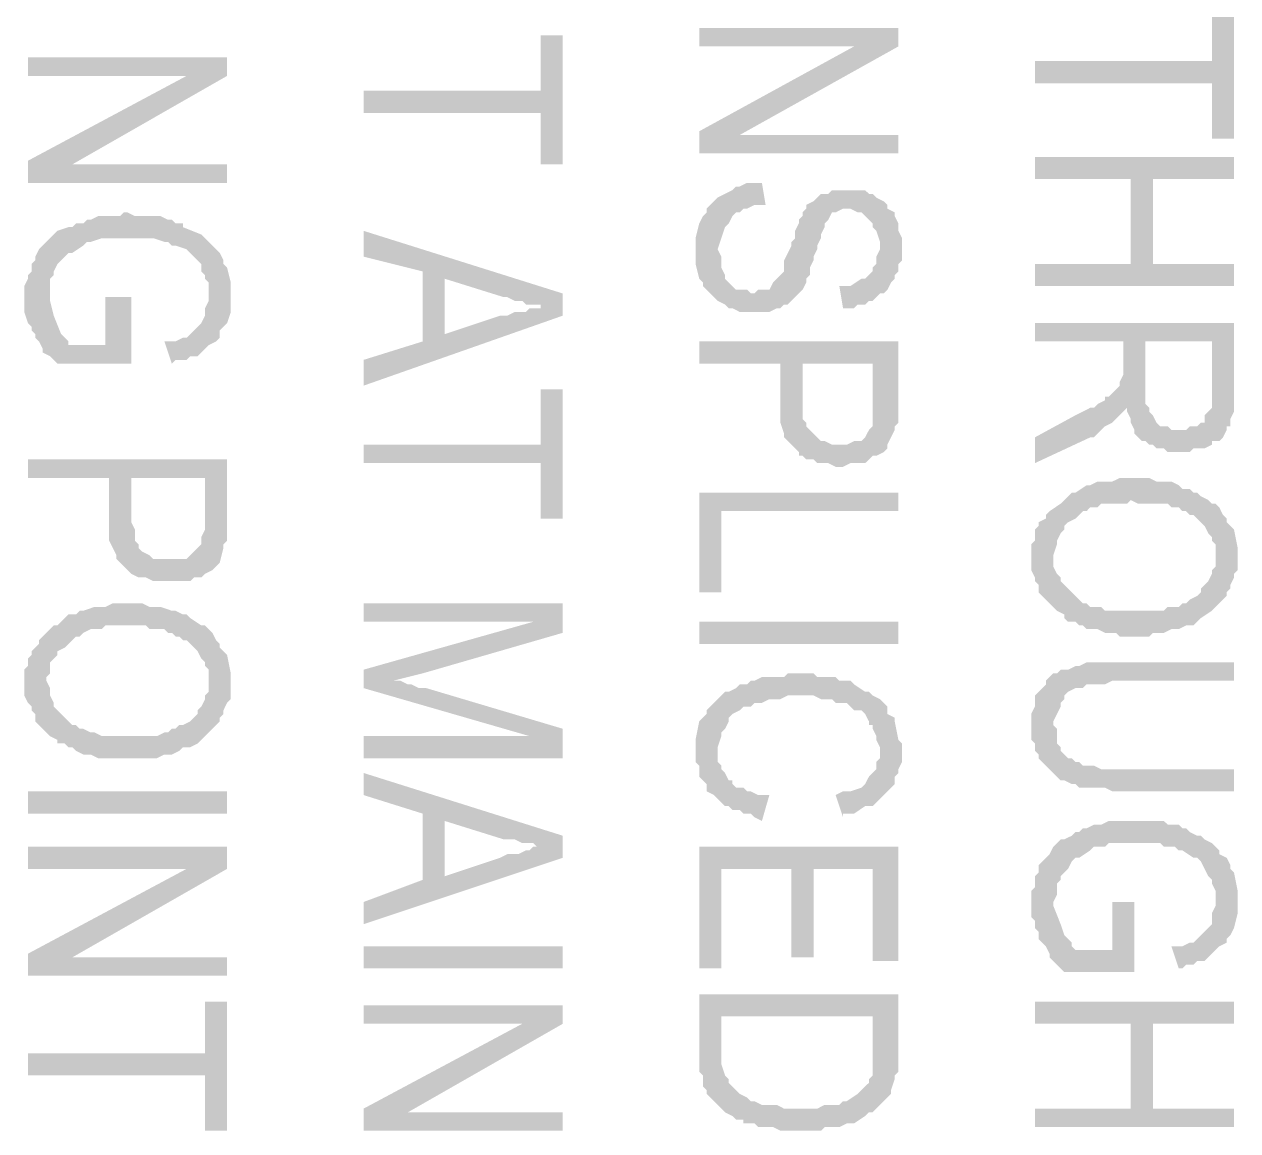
# Model space of a CAD drawing. Header units: inches. Extents: x -186 to 186, y -282 to 282.
# Drawn here: x -18.96 to -6.78, y -28.74 to -17.63 of the extents above; entities that cross this region are included whole.
import ezdxf

# ---------------------------------------------------------------- set-up
doc = ezdxf.new("R2010")
doc.units = ezdxf.units.IN
doc.header["$MEASUREMENT"] = 0
doc.layers.add('H', color=7, linetype='CONTINUOUS', lineweight=100)

msp = doc.modelspace()

# ---------------------------------------------------------------- hatches: boundary and pattern name
at = {"layer": 'H', "linetype": 'Continuous'}
for points in [[(-6.815, -18.778), (-6.815, -17.481), (-7.037, -17.481), (-7.037, -18), (-8.815, -18), (-8.815, -18.222), (-7.037, -18.222), (-7.037, -18.778)], [(-10.185, -17.852), (-10.185, -17.667), (-12.185, -17.667), (-12.185, -17.852), (-10.63, -17.852)], [(-13.556, -19.037), (-13.556, -17.741), (-13.778, -17.741), (-13.778, -18.296), (-15.556, -18.296), (-15.556, -18.519), (-13.778, -18.519), (-13.778, -19.037)], [(-10.185, -17.852), (-10.63, -17.852), (-12.185, -18.704), (-11.778, -18.741)], [(-16.926, -18.148), (-16.926, -17.963), (-18.926, -17.963), (-18.926, -18.148), (-17.333, -18.148)], [(-16.926, -18.148), (-17.333, -18.148), (-18.926, -19), (-18.481, -19.037)], [(-10.185, -18.926), (-10.185, -18.741), (-11.778, -18.741), (-12.185, -18.704), (-12.185, -18.926)], [(-16.926, -19.222), (-16.926, -19.037), (-18.481, -19.037), (-18.926, -19), (-18.926, -19.222)], [(-6.815, -19.185), (-6.815, -18.963), (-8.815, -18.963), (-8.815, -19.185), (-7.852, -19.185), (-7.852, -20.037), (-7.63, -19.185)], [(-11.519, -19.444), (-11.556, -19.222), (-11.667, -19.222), (-11.704, -19.222), (-11.778, -19.259), (-11.815, -19.259), (-11.852, -19.296), (-11.926, -19.333), (-12, -19.37), (-12, -19.889), (-11.926, -19.667), (-11.889, -19.63), (-11.852, -19.556), (-11.815, -19.519), (-11.778, -19.519), (-11.741, -19.481), (-11.704, -19.481), (-11.63, -19.444), (-11.593, -19.444)], [(-6.815, -20.259), (-6.815, -20.037), (-7.63, -20.037), (-7.63, -19.185), (-7.852, -20.037), (-8.815, -20.037), (-8.815, -20.259)], [(-10.148, -19.852), (-10.148, -19.778), (-10.185, -19.704), (-10.185, -19.63), (-10.222, -19.556), (-10.222, -19.519), (-10.296, -19.481), (-10.296, -19.444), (-10.333, -19.407), (-10.407, -19.37), (-10.444, -19.333), (-10.481, -19.333), (-10.519, -19.296), (-10.593, -19.296), (-10.667, -19.296), (-10.704, -19.296), (-10.741, -19.296), (-10.778, -19.296), (-10.852, -19.296), (-10.889, -19.333), (-10.963, -19.333), (-11, -19.37), (-11.037, -19.407), (-11.111, -19.444), (-11.111, -19.481), (-11.148, -19.519), (-11.148, -19.556), (-11.185, -19.593), (-11.185, -19.63), (-11.222, -19.704), (-11.222, -19.778), (-11.259, -19.815), (-11.259, -19.852), (-11.296, -19.926), (-11.333, -20), (-11.333, -20.037), (-11.333, -20.111), (-11.37, -20.148), (-11.407, -20.185), (-11.444, -20.222), (-11.481, -20.296), (-11.519, -20.296), (-11.593, -20.296), (-11.63, -20.333), (-11.667, -20.333), (-11.704, -20.296), (-11.778, -20.296), (-11.815, -20.296), (-11.852, -20.259), (-11.889, -20.222), (-11.926, -20.185), (-11.926, -20.148), (-11.963, -20.074), (-11.963, -20.037), (-11.963, -19.963), (-12, -19.889), (-12, -19.37), (-12.037, -19.407), (-12.074, -19.444), (-12.111, -19.481), (-12.111, -19.519), (-12.148, -19.556), (-12.185, -19.63), (-12.222, -19.778), (-12.222, -19.815), (-12.222, -19.889), (-12.222, -19.963), (-12.222, -20.037), (-12.185, -20.185), (-12.148, -20.222), (-12.148, -20.259), (-12.111, -20.296), (-12.074, -20.333), (-12.037, -20.37), (-12, -20.407), (-11.926, -20.444), (-11.889, -20.481), (-11.852, -20.481), (-11.778, -20.519), (-11.741, -20.519), (-11.519, -20.519), (-11.481, -20.519), (-11.407, -20.481), (-11.37, -20.481), (-11.333, -20.444), (-11.296, -20.444), (-11.259, -20.407), (-11.222, -20.37), (-11.185, -20.333), (-11.148, -20.296), (-11.111, -20.222), (-11.111, -20.185), (-11.074, -20.148), (-11.074, -20.074), (-11.037, -20), (-11.037, -19.963), (-11, -19.889), (-11, -19.852), (-10.963, -19.778), (-10.963, -19.741), (-10.926, -19.667), (-10.926, -19.63), (-10.889, -19.593), (-10.852, -19.519), (-10.815, -19.519), (-10.741, -19.481), (-10.667, -19.481), (-10.593, -19.519), (-10.556, -19.519), (-10.519, -19.556), (-10.481, -19.593), (-10.444, -19.63), (-10.444, -19.667), (-10.407, -19.704), (-10.37, -19.815), (-10.37, -19.852), (-10.37, -20.333), (-10.333, -20.333), (-10.296, -20.296), (-10.259, -20.222), (-10.222, -20.185), (-10.222, -20.148), (-10.185, -20.111), (-10.185, -20.037), (-10.148, -20), (-10.148, -19.926)], [(-16.889, -20.37), (-16.889, -20.222), (-16.926, -20.074), (-16.963, -20.037), (-16.963, -20), (-17, -19.926), (-17.037, -19.889), (-17.074, -19.852), (-17.111, -19.815), (-17.148, -19.778), (-17.185, -19.741), (-17.37, -19.667), (-17.37, -19.63), (-17.444, -19.63), (-17.481, -19.593), (-17.519, -19.593), (-17.593, -19.556), (-17.63, -19.556), (-17.704, -19.556), (-17.741, -19.556), (-17.852, -19.556), (-17.926, -19.519), (-17.963, -19.519), (-18, -19.556), (-18.148, -19.556), (-18.185, -19.556), (-18.222, -19.556), (-18.296, -19.593), (-18.333, -19.593), (-18.37, -19.63), (-18.444, -19.63), (-18.481, -19.667), (-18.519, -19.667), (-18.63, -19.704), (-18.667, -19.741), (-18.704, -19.778), (-18.741, -19.815), (-18.778, -19.852), (-18.815, -19.889), (-18.852, -19.963), (-18.852, -20), (-18.889, -20.037), (-18.889, -20.111), (-18.926, -20.148), (-18.926, -20.185), (-18.963, -20.259), (-18.963, -20.333), (-18.963, -20.37), (-18.963, -20.407), (-18.963, -20.444), (-18.963, -20.519), (-18.926, -20.63), (-18.889, -20.667), (-18.889, -20.704), (-18.852, -20.741), (-18.852, -20.778), (-18.815, -20.815), (-18.778, -20.889), (-18.778, -20.926), (-18.704, -20.963), (-18.704, -20.37), (-18.704, -20.296), (-18.704, -20.222), (-18.704, -20.185), (-18.667, -20.148), (-18.667, -20.111), (-18.63, -20.037), (-18.593, -20), (-18.556, -19.963), (-18.519, -19.926), (-18.481, -19.926), (-18.37, -19.852), (-18.333, -19.815), (-18.296, -19.815), (-18.185, -19.778), (-18.111, -19.778), (-18.037, -19.778), (-18, -19.778), (-17.852, -19.778), (-17.778, -19.778), (-17.704, -19.778), (-17.667, -19.778), (-17.556, -19.815), (-17.519, -19.815), (-17.481, -19.852), (-17.444, -19.852), (-17.333, -19.889), (-17.296, -19.926), (-17.259, -19.963), (-17.222, -20), (-17.185, -20.037), (-17.185, -20.111), (-17.148, -20.148), (-17.148, -20.185), (-17.111, -20.222), (-17.111, -20.37), (-17.111, -20.852), (-17.037, -20.815), (-17, -20.778), (-17, -20.704), (-16.963, -20.667), (-16.926, -20.63), (-16.889, -20.519), (-16.889, -20.481), (-16.889, -20.444)], [(-13.556, -20.556), (-13.556, -20.333), (-15.556, -19.704), (-15.556, -19.963), (-14.963, -20.111), (-14.963, -20.815), (-14.741, -20.185), (-14.148, -20.37), (-14.111, -20.37), (-14.037, -20.407), (-13.963, -20.407), (-13.926, -20.444), (-13.852, -20.444), (-13.815, -20.444), (-13.778, -20.444)], [(-10.37, -20.333), (-10.37, -19.852), (-10.37, -19.889), (-10.407, -19.963), (-10.407, -20.037), (-10.444, -20.074), (-10.444, -20.111), (-10.481, -20.148), (-10.519, -20.185), (-10.556, -20.185), (-10.667, -20.259), (-10.704, -20.259), (-10.778, -20.259), (-10.741, -20.481), (-10.704, -20.481), (-10.63, -20.481), (-10.593, -20.444), (-10.519, -20.444), (-10.481, -20.407), (-10.444, -20.407), (-10.407, -20.37)], [(-13.556, -20.556), (-13.778, -20.444), (-13.778, -20.481), (-13.852, -20.481), (-13.889, -20.481), (-13.926, -20.519), (-14, -20.519), (-14.037, -20.519), (-14.111, -20.556), (-14.185, -20.556), (-14.741, -20.741), (-14.741, -20.185), (-14.963, -20.815), (-15.556, -21), (-15.556, -21.259)], [(-17.889, -21.037), (-17.889, -20.37), (-18.148, -20.37), (-18.148, -20.852), (-18.519, -20.852), (-18.519, -20.815), (-18.556, -20.778), (-18.593, -20.741), (-18.667, -20.556), (-18.704, -20.407), (-18.704, -20.37), (-18.704, -20.963), (-18.667, -21), (-18.63, -21.037)], [(-17.111, -20.852), (-17.111, -20.37), (-17.111, -20.407), (-17.148, -20.481), (-17.148, -20.519), (-17.148, -20.556), (-17.185, -20.63), (-17.222, -20.667), (-17.259, -20.704), (-17.296, -20.741), (-17.333, -20.778), (-17.37, -20.778), (-17.444, -20.815), (-17.481, -20.815), (-17.556, -20.815), (-17.481, -21.037), (-17.444, -21), (-17.37, -21), (-17.333, -21), (-17.296, -20.963), (-17.222, -20.963), (-17.148, -20.889)], [(-6.815, -21.333), (-6.815, -20.63), (-8.815, -20.63), (-8.815, -20.815), (-7.926, -20.815), (-7.926, -21.074), (-7.889, -21.481), (-7.889, -21.519), (-7.852, -21.593), (-7.852, -21.63), (-7.815, -21.704), (-7.815, -21.741), (-7.778, -21.778), (-7.741, -21.815), (-7.704, -21.815), (-7.704, -20.815), (-7.037, -20.815), (-7.037, -21.333), (-7.037, -21.815), (-6.963, -21.815), (-6.926, -21.778), (-6.889, -21.704), (-6.889, -21.667), (-6.852, -21.667), (-6.852, -21.63), (-6.852, -21.593), (-6.815, -21.519), (-6.815, -21.407)], [(-10.185, -21.444), (-10.185, -20.815), (-12.185, -20.815), (-12.185, -21.037), (-11.37, -21.037), (-11.37, -21.556), (-11.37, -21.63), (-11.333, -21.741), (-11.333, -21.778), (-11.296, -21.815), (-11.259, -21.852), (-11.222, -21.889), (-11.185, -21.926), (-11.185, -21.963), (-11.148, -21.963), (-11.148, -21.037), (-10.444, -21.037), (-10.444, -21.963), (-10.407, -21.963), (-10.333, -21.926), (-10.296, -21.889), (-10.296, -21.852), (-10.222, -21.704), (-10.222, -21.667), (-10.185, -21.63), (-10.185, -21.556), (-10.185, -21.519)], [(-7.037, -21.815), (-7.037, -21.333), (-7.037, -21.444), (-7.037, -21.481), (-7.074, -21.519), (-7.111, -21.556), (-7.111, -21.63), (-7.148, -21.63), (-7.185, -21.667), (-7.259, -21.667), (-7.296, -21.704), (-7.444, -21.704), (-7.481, -21.667), (-7.556, -21.667), (-7.593, -21.63), (-7.63, -21.556), (-7.667, -21.519), (-7.667, -21.481), (-7.704, -21.444), (-7.704, -20.815), (-7.704, -21.815), (-7.667, -21.852), (-7.63, -21.852), (-7.593, -21.889), (-7.519, -21.889), (-7.481, -21.926), (-7.259, -21.926), (-7.222, -21.889), (-7.148, -21.889), (-7.111, -21.889), (-7.037, -21.852)], [(-10.444, -21.963), (-10.444, -21.444), (-10.444, -21.556), (-10.444, -21.593), (-10.444, -21.667), (-10.481, -21.704), (-10.519, -21.778), (-10.556, -21.815), (-10.63, -21.815), (-10.704, -21.852), (-10.852, -21.852), (-10.926, -21.815), (-10.963, -21.815), (-11.037, -21.741), (-11.074, -21.704), (-11.111, -21.667), (-11.111, -21.63), (-11.148, -21.593), (-11.148, -21.519), (-11.148, -21.444), (-11.148, -21.037), (-11.148, -21.963), (-11.111, -22), (-11.037, -22), (-11, -22.037), (-10.963, -22.037), (-10.889, -22.037), (-10.815, -22.074), (-10.741, -22.074), (-10.667, -22.037), (-10.63, -22.037), (-10.556, -22.037), (-10.519, -22.037), (-10.481, -22)], [(-7.889, -21.481), (-7.926, -21.074), (-7.926, -21.148), (-7.963, -21.222), (-7.963, -21.259), (-8, -21.296), (-8.037, -21.333), (-8.074, -21.37), (-8.111, -21.37), (-8.111, -21.407), (-8.185, -21.444), (-8.222, -21.481), (-8.259, -21.481), (-8.333, -21.519), (-8.407, -21.556), (-8.815, -21.778), (-8.815, -22.037), (-8.259, -21.778), (-8.222, -21.778), (-8.185, -21.741), (-8.148, -21.704), (-8.111, -21.667), (-8.037, -21.63), (-8, -21.593), (-7.963, -21.556), (-7.926, -21.519)], [(-13.556, -22.593), (-13.556, -21.296), (-13.778, -21.296), (-13.778, -21.852), (-15.556, -21.852), (-15.556, -22.037), (-13.778, -22.037), (-13.778, -22.593)], [(-16.926, -22.593), (-16.926, -22), (-18.926, -22), (-18.926, -22.185), (-18.111, -22.185), (-18.111, -22.741), (-18.111, -22.815), (-18.074, -22.889), (-18.037, -22.963), (-18.037, -23), (-18, -23.037), (-17.963, -23.074), (-17.926, -23.111), (-17.889, -23.148), (-17.889, -22.185), (-17.148, -22.185), (-17.148, -23.148), (-17.074, -23.111), (-17.037, -23.074), (-17, -23.037), (-16.963, -22.889), (-16.963, -22.852), (-16.926, -22.815), (-16.926, -22.741), (-16.926, -22.667)], [(-17.148, -23.148), (-17.148, -22.63), (-17.148, -22.704), (-17.185, -22.778), (-17.185, -22.815), (-17.185, -22.852), (-17.222, -22.889), (-17.259, -22.926), (-17.296, -22.963), (-17.333, -23), (-17.407, -23), (-17.444, -23), (-17.593, -23), (-17.667, -23), (-17.704, -22.963), (-17.778, -22.926), (-17.815, -22.889), (-17.815, -22.852), (-17.852, -22.815), (-17.852, -22.778), (-17.852, -22.704), (-17.889, -22.63), (-17.889, -22.185), (-17.889, -23.148), (-17.815, -23.185), (-17.778, -23.185), (-17.741, -23.185), (-17.667, -23.222), (-17.63, -23.222), (-17.556, -23.222), (-17.481, -23.222), (-17.407, -23.222), (-17.333, -23.222), (-17.296, -23.222), (-17.259, -23.185), (-17.185, -23.185)], [(-6.778, -22.963), (-6.778, -22.889), (-6.815, -22.704), (-6.852, -22.667), (-6.889, -22.63), (-6.889, -22.593), (-6.926, -22.556), (-6.963, -22.481), (-7, -22.444), (-7.037, -22.444), (-7.074, -22.407), (-7.148, -22.37), (-7.185, -22.333), (-7.222, -22.333), (-7.259, -22.296), (-7.333, -22.296), (-7.37, -22.259), (-7.444, -22.222), (-7.481, -22.222), (-7.519, -22.222), (-7.593, -22.222), (-7.667, -22.185), (-7.963, -22.185), (-8.037, -22.222), (-8.111, -22.222), (-8.148, -22.222), (-8.185, -22.222), (-8.259, -22.259), (-8.296, -22.259), (-8.407, -22.333), (-8.444, -22.333), (-8.481, -22.37), (-8.519, -22.407), (-8.556, -22.444), (-8.667, -22.519), (-8.704, -22.556), (-8.704, -22.593), (-8.778, -22.63), (-8.778, -22.667), (-8.815, -22.704), (-8.815, -22.778), (-8.815, -22.815), (-8.852, -22.852), (-8.852, -22.926), (-8.852, -22.963), (-8.852, -23), (-8.852, -23.111), (-8.815, -23.185), (-8.815, -23.222), (-8.778, -23.259), (-8.778, -23.333), (-8.741, -23.37), (-8.704, -23.407), (-8.667, -23.444), (-8.63, -23.481), (-8.63, -22.963), (-8.593, -22.852), (-8.593, -22.815), (-8.556, -22.741), (-8.519, -22.704), (-8.519, -22.667), (-8.481, -22.63), (-8.407, -22.593), (-8.37, -22.556), (-8.333, -22.519), (-8.296, -22.519), (-8.259, -22.481), (-8.185, -22.481), (-8.148, -22.444), (-8.037, -22.444), (-7.889, -22.444), (-7.852, -22.407), (-7.778, -22.444), (-7.63, -22.444), (-7.593, -22.444), (-7.519, -22.444), (-7.481, -22.444), (-7.444, -22.481), (-7.37, -22.481), (-7.333, -22.519), (-7.296, -22.519), (-7.259, -22.556), (-7.222, -22.556), (-7.148, -22.63), (-7.111, -22.667), (-7.074, -22.741), (-7.037, -22.778), (-7.037, -22.815), (-7, -22.852), (-7, -23.481), (-6.963, -23.444), (-6.926, -23.407), (-6.889, -23.37), (-6.889, -23.333), (-6.852, -23.296), (-6.852, -23.259), (-6.815, -23.185), (-6.815, -23.148), (-6.778, -23.111), (-6.778, -23.037)], [(-10.185, -22.519), (-10.185, -22.333), (-12.185, -22.333), (-12.185, -23.333), (-11.963, -23.333), (-11.963, -22.519)], [(-7, -23.481), (-7, -23), (-7, -23.074), (-7.037, -23.111), (-7.037, -23.148), (-7.074, -23.222), (-7.111, -23.259), (-7.148, -23.296), (-7.148, -23.333), (-7.185, -23.37), (-7.259, -23.407), (-7.296, -23.444), (-7.333, -23.444), (-7.37, -23.481), (-7.444, -23.481), (-7.481, -23.481), (-7.519, -23.519), (-7.556, -23.519), (-7.63, -23.519), (-8, -23.519), (-8.037, -23.519), (-8.111, -23.519), (-8.148, -23.481), (-8.185, -23.481), (-8.259, -23.481), (-8.296, -23.444), (-8.333, -23.444), (-8.407, -23.37), (-8.444, -23.333), (-8.481, -23.296), (-8.519, -23.259), (-8.556, -23.222), (-8.556, -23.185), (-8.593, -23.148), (-8.63, -23.074), (-8.63, -23.037), (-8.63, -22.963), (-8.63, -23.481), (-8.593, -23.519), (-8.519, -23.556), (-8.519, -23.593), (-8.481, -23.63), (-8.407, -23.63), (-8.37, -23.667), (-8.333, -23.667), (-8.296, -23.704), (-8.222, -23.704), (-8.185, -23.704), (-8.111, -23.741), (-8.037, -23.741), (-8, -23.741), (-7.963, -23.778), (-7.667, -23.778), (-7.63, -23.741), (-7.556, -23.741), (-7.519, -23.741), (-7.444, -23.704), (-7.407, -23.704), (-7.37, -23.704), (-7.296, -23.667), (-7.259, -23.667), (-7.222, -23.667), (-7.185, -23.63), (-7.148, -23.593), (-7.037, -23.519)], [(-16.889, -24.222), (-16.889, -24.148), (-16.926, -23.963), (-16.963, -23.926), (-17, -23.889), (-17, -23.852), (-17.037, -23.815), (-17.074, -23.741), (-17.111, -23.704), (-17.148, -23.667), (-17.185, -23.667), (-17.296, -23.593), (-17.333, -23.556), (-17.37, -23.556), (-17.444, -23.519), (-17.481, -23.519), (-17.593, -23.481), (-17.63, -23.481), (-17.704, -23.481), (-17.778, -23.444), (-18.074, -23.444), (-18.148, -23.481), (-18.185, -23.481), (-18.259, -23.481), (-18.37, -23.519), (-18.407, -23.519), (-18.444, -23.556), (-18.519, -23.556), (-18.556, -23.593), (-18.593, -23.63), (-18.63, -23.667), (-18.667, -23.667), (-18.704, -23.704), (-18.778, -23.778), (-18.815, -23.815), (-18.815, -23.852), (-18.852, -23.889), (-18.889, -23.926), (-18.889, -23.963), (-18.926, -24), (-18.926, -24.074), (-18.963, -24.111), (-18.963, -24.185), (-18.963, -24.222), (-18.963, -24.259), (-18.963, -24.37), (-18.926, -24.444), (-18.889, -24.481), (-18.889, -24.519), (-18.852, -24.556), (-18.852, -24.63), (-18.815, -24.667), (-18.778, -24.704), (-18.741, -24.741), (-18.741, -24.185), (-18.704, -24.148), (-18.704, -24.111), (-18.704, -24.037), (-18.667, -24), (-18.63, -23.963), (-18.63, -23.926), (-18.556, -23.889), (-18.519, -23.852), (-18.481, -23.815), (-18.444, -23.778), (-18.407, -23.778), (-18.37, -23.741), (-18.296, -23.704), (-18.259, -23.704), (-18.185, -23.704), (-18.148, -23.667), (-18, -23.667), (-17.963, -23.667), (-17.889, -23.667), (-17.741, -23.667), (-17.704, -23.704), (-17.63, -23.704), (-17.556, -23.704), (-17.519, -23.741), (-17.481, -23.741), (-17.444, -23.778), (-17.407, -23.778), (-17.37, -23.815), (-17.333, -23.815), (-17.296, -23.852), (-17.259, -23.889), (-17.222, -23.926), (-17.185, -24), (-17.148, -24.037), (-17.148, -24.074), (-17.111, -24.111), (-17.111, -24.741), (-17.074, -24.704), (-17.037, -24.667), (-17, -24.63), (-17, -24.593), (-16.963, -24.556), (-16.963, -24.519), (-16.926, -24.444), (-16.889, -24.407), (-16.889, -24.333), (-16.889, -24.296)], [(-13.556, -23.741), (-13.556, -23.444), (-15.556, -23.444), (-15.556, -23.63), (-13.852, -23.63)], [(-13.556, -23.741), (-13.852, -23.63), (-15.556, -24.111), (-15.259, -24.222), (-14.963, -24.148)], [(-12.185, -23.852), (-10.185, -23.852), (-10.185, -23.63), (-12.185, -23.63)], [(-13.556, -25), (-13.556, -24.704), (-14.926, -24.296), (-15, -24.296), (-15.074, -24.259), (-15.111, -24.259), (-15.185, -24.222), (-15.222, -24.222), (-15.259, -24.222), (-15.556, -24.111), (-15.556, -24.296), (-13.889, -24.778)], [(-6.815, -24.222), (-6.815, -24.037), (-8.111, -24.037), (-8.185, -24.037), (-8.222, -24.037), (-8.296, -24.037), (-8.37, -24.074), (-8.407, -24.074), (-8.481, -24.111), (-8.519, -24.111), (-8.556, -24.111), (-8.593, -24.148), (-8.63, -24.148), (-8.63, -24.667), (-8.63, -24.63), (-8.556, -24.481), (-8.556, -24.444), (-8.519, -24.407), (-8.519, -24.37), (-8.481, -24.333), (-8.407, -24.296), (-8.37, -24.296), (-8.333, -24.296), (-8.296, -24.259), (-8.222, -24.259), (-8.111, -24.259), (-8.037, -24.222), (-7.963, -24.222)], [(-17.111, -24.741), (-17.111, -24.222), (-17.111, -24.333), (-17.148, -24.37), (-17.148, -24.407), (-17.185, -24.481), (-17.222, -24.519), (-17.222, -24.556), (-17.259, -24.593), (-17.296, -24.63), (-17.37, -24.667), (-17.407, -24.667), (-17.444, -24.704), (-17.481, -24.704), (-17.519, -24.741), (-17.556, -24.741), (-17.63, -24.778), (-17.667, -24.778), (-17.741, -24.778), (-18.111, -24.778), (-18.148, -24.778), (-18.185, -24.778), (-18.259, -24.741), (-18.296, -24.741), (-18.37, -24.704), (-18.407, -24.704), (-18.444, -24.667), (-18.481, -24.667), (-18.519, -24.63), (-18.556, -24.593), (-18.593, -24.556), (-18.63, -24.519), (-18.667, -24.481), (-18.667, -24.444), (-18.704, -24.37), (-18.704, -24.333), (-18.704, -24.296), (-18.741, -24.222), (-18.741, -24.741), (-18.704, -24.778), (-18.63, -24.815), (-18.63, -24.852), (-18.556, -24.852), (-18.519, -24.889), (-18.481, -24.889), (-18.444, -24.926), (-18.37, -24.963), (-18.333, -24.963), (-18.296, -24.963), (-18.222, -25), (-18.148, -25), (-18.111, -25), (-18.037, -25), (-17.778, -25), (-17.741, -25), (-17.667, -25), (-17.63, -25), (-17.556, -24.963), (-17.519, -24.963), (-17.481, -24.963), (-17.407, -24.926), (-17.37, -24.889), (-17.333, -24.889), (-17.296, -24.889), (-17.222, -24.852), (-17.185, -24.815), (-17.148, -24.778)], [(-10.37, -24.407), (-10.444, -24.37), (-10.481, -24.333), (-10.519, -24.333), (-10.63, -24.259), (-10.667, -24.222), (-10.704, -24.222), (-10.778, -24.222), (-10.815, -24.185), (-10.889, -24.185), (-10.926, -24.185), (-11, -24.185), (-11.037, -24.148), (-11.296, -24.148), (-11.333, -24.185), (-11.407, -24.185), (-11.444, -24.185), (-11.519, -24.185), (-11.556, -24.185), (-11.63, -24.222), (-11.667, -24.222), (-11.704, -24.259), (-11.778, -24.259), (-11.815, -24.296), (-11.889, -24.333), (-11.926, -24.333), (-11.963, -24.37), (-12, -24.407), (-12.037, -24.444), (-12.074, -24.481), (-12.111, -24.519), (-12.111, -24.556), (-12.148, -24.593), (-12.185, -24.63), (-12.222, -24.815), (-12.222, -24.852), (-12.222, -24.926), (-12.222, -24.963), (-12.222, -25.037), (-12.185, -25.074), (-12.185, -25.111), (-12.185, -25.185), (-12.148, -25.222), (-12.111, -25.259), (-12.111, -25.333), (-12.037, -25.37), (-12, -25.407), (-12, -24.889), (-11.963, -24.778), (-11.963, -24.741), (-11.926, -24.704), (-11.889, -24.63), (-11.889, -24.593), (-11.852, -24.556), (-11.778, -24.519), (-11.741, -24.481), (-11.667, -24.481), (-11.63, -24.444), (-11.593, -24.444), (-11.556, -24.444), (-11.481, -24.407), (-11.444, -24.407), (-11.37, -24.407), (-11.296, -24.37), (-11.037, -24.37), (-10.963, -24.407), (-10.926, -24.407), (-10.852, -24.407), (-10.815, -24.444), (-10.778, -24.444), (-10.704, -24.444), (-10.667, -24.481), (-10.63, -24.519), (-10.556, -24.519), (-10.519, -24.556), (-10.481, -24.63), (-10.481, -24.667), (-10.444, -24.667), (-10.444, -24.704), (-10.407, -24.778), (-10.407, -24.815), (-10.37, -24.889), (-10.37, -24.926)], [(-6.815, -25.333), (-6.815, -25.111), (-8.148, -25.111), (-8.222, -25.074), (-8.296, -25.074), (-8.333, -25.074), (-8.37, -25.037), (-8.407, -25.037), (-8.444, -25), (-8.481, -25), (-8.519, -24.963), (-8.556, -24.926), (-8.556, -24.889), (-8.593, -24.852), (-8.593, -24.778), (-8.593, -24.704), (-8.63, -24.667), (-8.63, -24.148), (-8.667, -24.185), (-8.704, -24.222), (-8.704, -24.259), (-8.741, -24.296), (-8.778, -24.333), (-8.815, -24.37), (-8.815, -24.481), (-8.852, -24.556), (-8.852, -24.63), (-8.852, -24.667), (-8.852, -24.704), (-8.852, -24.741), (-8.852, -24.815), (-8.815, -24.852), (-8.815, -24.926), (-8.778, -24.963), (-8.778, -25), (-8.741, -25.037), (-8.704, -25.074), (-8.667, -25.111), (-8.63, -25.148), (-8.593, -25.185), (-8.556, -25.222), (-8.519, -25.222), (-8.444, -25.259), (-8.407, -25.259), (-8.37, -25.296), (-8.333, -25.296), (-8.259, -25.296), (-8.222, -25.296), (-8.111, -25.296), (-8.037, -25.333), (-7.963, -25.333)], [(-10.148, -24.926), (-10.148, -24.852), (-10.185, -24.815), (-10.222, -24.63), (-10.222, -24.593), (-10.296, -24.556), (-10.296, -24.519), (-10.296, -24.481), (-10.333, -24.444), (-10.37, -24.407), (-10.37, -24.926), (-10.37, -25), (-10.407, -25.037), (-10.407, -25.111), (-10.444, -25.148), (-10.481, -25.185), (-10.519, -25.259), (-10.556, -25.296), (-10.667, -25.333), (-10.741, -25.333), (-10.815, -25.37), (-10.741, -25.593), (-10.741, -25.556), (-10.667, -25.556), (-10.63, -25.556), (-10.519, -25.481), (-10.444, -25.481), (-10.37, -25.407), (-10.333, -25.37), (-10.296, -25.333), (-10.259, -25.296), (-10.222, -25.259), (-10.222, -25.185), (-10.185, -25.148), (-10.185, -25.111), (-10.148, -25.037), (-10.148, -25)], [(-13.556, -25), (-13.889, -24.778), (-15.556, -24.778), (-15.556, -25)], [(-11.481, -25.37), (-11.519, -25.37), (-11.593, -25.37), (-11.667, -25.333), (-11.704, -25.333), (-11.741, -25.296), (-11.815, -25.296), (-11.852, -25.259), (-11.852, -25.222), (-11.889, -25.222), (-11.926, -25.148), (-11.963, -25.111), (-11.963, -25.074), (-12, -25.037), (-12, -24.963), (-12, -24.889), (-12, -25.407), (-11.963, -25.444), (-11.926, -25.481), (-11.889, -25.481), (-11.852, -25.519), (-11.778, -25.519), (-11.741, -25.556), (-11.667, -25.556), (-11.63, -25.593), (-11.556, -25.63)], [(-13.556, -26), (-13.556, -25.778), (-15.556, -25.148), (-15.556, -25.37), (-14.963, -25.556), (-14.963, -26.222), (-14.741, -25.63), (-14.148, -25.815), (-14.111, -25.815), (-14.037, -25.815), (-13.963, -25.852), (-13.926, -25.852), (-13.852, -25.852), (-13.815, -25.889), (-13.778, -25.889)], [(-18.926, -25.556), (-16.926, -25.556), (-16.926, -25.333), (-18.926, -25.333)], [(-13.556, -26), (-13.778, -25.889), (-13.852, -25.889), (-13.889, -25.926), (-13.926, -25.926), (-14, -25.963), (-14.037, -25.963), (-14.111, -25.963), (-14.185, -26), (-14.741, -26.185), (-14.741, -25.63), (-14.963, -26.222), (-15.556, -26.444), (-15.556, -26.667)], [(-6.778, -26.444), (-6.778, -26.333), (-6.815, -26.148), (-6.852, -26.111), (-6.852, -26.074), (-6.889, -26), (-6.963, -25.963), (-6.963, -25.926), (-7, -25.889), (-7.037, -25.852), (-7.111, -25.815), (-7.148, -25.778), (-7.185, -25.778), (-7.259, -25.741), (-7.296, -25.704), (-7.333, -25.704), (-7.37, -25.667), (-7.444, -25.667), (-7.481, -25.667), (-7.519, -25.63), (-7.593, -25.63), (-7.63, -25.63), (-7.778, -25.63), (-7.815, -25.63), (-7.852, -25.63), (-7.889, -25.63), (-8.037, -25.63), (-8.074, -25.63), (-8.148, -25.667), (-8.185, -25.667), (-8.222, -25.667), (-8.296, -25.704), (-8.333, -25.704), (-8.37, -25.741), (-8.407, -25.741), (-8.444, -25.778), (-8.519, -25.815), (-8.556, -25.815), (-8.593, -25.852), (-8.63, -25.889), (-8.667, -25.963), (-8.704, -26), (-8.741, -26.037), (-8.778, -26.074), (-8.778, -26.148), (-8.815, -26.185), (-8.815, -26.296), (-8.852, -26.333), (-8.852, -26.407), (-8.852, -26.444), (-8.852, -26.481), (-8.852, -26.519), (-8.852, -26.593), (-8.815, -26.63), (-8.815, -26.704), (-8.778, -26.741), (-8.778, -26.815), (-8.741, -26.852), (-8.704, -26.889), (-8.667, -26.963), (-8.667, -27), (-8.63, -27.037), (-8.63, -26.444), (-8.593, -26.37), (-8.593, -26.333), (-8.593, -26.259), (-8.556, -26.222), (-8.556, -26.185), (-8.519, -26.148), (-8.481, -26.111), (-8.444, -26.037), (-8.407, -26), (-8.37, -26), (-8.259, -25.926), (-8.222, -25.889), (-8.185, -25.889), (-8.111, -25.889), (-8.074, -25.852), (-8, -25.852), (-7.963, -25.852), (-7.889, -25.852), (-7.741, -25.852), (-7.667, -25.852), (-7.63, -25.852), (-7.556, -25.852), (-7.519, -25.889), (-7.444, -25.889), (-7.407, -25.889), (-7.37, -25.926), (-7.333, -25.926), (-7.222, -26), (-7.185, -26), (-7.148, -26.037), (-7.111, -26.111), (-7.074, -26.185), (-7.037, -26.222), (-7.037, -26.259), (-7, -26.333), (-7, -26.444), (-7, -26.926), (-6.963, -26.889), (-6.889, -26.852), (-6.889, -26.815), (-6.852, -26.778), (-6.815, -26.704), (-6.778, -26.556), (-6.778, -26.519)], [(-16.926, -26.111), (-16.926, -25.889), (-18.926, -25.889), (-18.926, -26.111), (-17.333, -26.111)], [(-10.185, -27.037), (-10.185, -25.889), (-12.185, -25.889), (-12.185, -27.111), (-11.963, -27.111), (-11.963, -26.111), (-11.259, -26.111), (-11.259, -27), (-11.037, -27), (-11.037, -26.111), (-10.444, -26.111), (-10.444, -27.037)], [(-16.926, -26.111), (-17.333, -26.111), (-18.926, -26.963), (-18.481, -27)], [(-7.815, -27.148), (-7.815, -26.444), (-8.037, -26.444), (-8.037, -26.926), (-8.407, -26.926), (-8.444, -26.889), (-8.444, -26.852), (-8.481, -26.815), (-8.519, -26.778), (-8.556, -26.667), (-8.63, -26.481), (-8.63, -26.444), (-8.63, -27.037), (-8.556, -27.111), (-8.519, -27.148)], [(-7, -26.926), (-7, -26.444), (-7, -26.481), (-7.037, -26.556), (-7.037, -26.593), (-7.037, -26.667), (-7.074, -26.704), (-7.111, -26.741), (-7.148, -26.778), (-7.185, -26.815), (-7.222, -26.852), (-7.259, -26.852), (-7.333, -26.889), (-7.37, -26.889), (-7.444, -26.889), (-7.37, -27.111), (-7.333, -27.111), (-7.296, -27.074), (-7.222, -27.074), (-7.185, -27.037), (-7.111, -27.037), (-7.037, -26.963)], [(-15.556, -27.111), (-13.556, -27.111), (-13.556, -26.889), (-15.556, -26.889)], [(-16.926, -27.185), (-16.926, -27), (-18.481, -27), (-18.926, -26.963), (-18.926, -27.185)], [(-10.185, -27.963), (-10.185, -27.37), (-12.185, -27.37), (-12.185, -28.074), (-12.185, -28.148), (-12.148, -28.185), (-12.148, -28.259), (-12.148, -28.296), (-12.111, -28.333), (-12.111, -28.37), (-12.074, -28.407), (-12.037, -28.444), (-12, -28.481), (-11.963, -28.519), (-11.963, -27.593), (-10.444, -27.593), (-10.444, -27.963), (-10.407, -28.519), (-10.37, -28.481), (-10.333, -28.444), (-10.296, -28.407), (-10.259, -28.37), (-10.259, -28.333), (-10.222, -28.222), (-10.222, -28.185), (-10.185, -28.148), (-10.185, -28.074), (-10.185, -28)], [(-16.926, -28.741), (-16.926, -27.444), (-17.148, -27.444), (-17.148, -27.963), (-18.926, -27.963), (-18.926, -28.185), (-17.148, -28.185), (-17.148, -28.741)], [(-13.556, -27.667), (-13.556, -27.481), (-15.556, -27.481), (-15.556, -27.667), (-13.963, -27.667)], [(-6.815, -27.667), (-6.815, -27.444), (-8.815, -27.444), (-8.815, -27.667), (-7.852, -27.667), (-7.852, -28.519), (-7.63, -27.667)], [(-10.407, -28.519), (-10.444, -27.963), (-10.444, -28), (-10.444, -28.074), (-10.444, -28.148), (-10.444, -28.185), (-10.481, -28.222), (-10.481, -28.259), (-10.519, -28.296), (-10.556, -28.333), (-10.593, -28.37), (-10.704, -28.444), (-10.741, -28.444), (-10.778, -28.481), (-10.815, -28.481), (-10.852, -28.481), (-10.926, -28.481), (-11, -28.519), (-11.111, -28.519), (-11.185, -28.519), (-11.222, -28.519), (-11.296, -28.519), (-11.333, -28.519), (-11.407, -28.481), (-11.481, -28.481), (-11.519, -28.481), (-11.556, -28.481), (-11.63, -28.444), (-11.667, -28.444), (-11.704, -28.407), (-11.778, -28.37), (-11.815, -28.333), (-11.852, -28.296), (-11.889, -28.259), (-11.889, -28.222), (-11.926, -28.185), (-11.963, -28.074), (-11.963, -27.593), (-11.963, -28.519), (-11.926, -28.556), (-11.852, -28.593), (-11.815, -28.63), (-11.741, -28.63), (-11.741, -28.667), (-11.667, -28.667), (-11.63, -28.667), (-11.593, -28.704), (-11.519, -28.704), (-11.481, -28.704), (-11.444, -28.704), (-11.37, -28.741), (-10.963, -28.741), (-10.926, -28.704), (-10.852, -28.704), (-10.815, -28.704), (-10.778, -28.704), (-10.704, -28.667), (-10.63, -28.667), (-10.519, -28.593), (-10.481, -28.556), (-10.444, -28.556)], [(-13.556, -27.667), (-13.963, -27.667), (-15.556, -28.519), (-15.111, -28.556)], [(-6.815, -28.704), (-6.815, -28.519), (-7.63, -28.519), (-7.63, -27.667), (-7.852, -28.519), (-8.815, -28.519), (-8.815, -28.704)], [(-13.556, -28.741), (-13.556, -28.556), (-15.111, -28.556), (-15.556, -28.519), (-15.556, -28.741)]]:
    msp.add_hatch(color=0, dxfattribs=at).paths.add_polyline_path(points)

doc.saveas('drawing.dxf')
